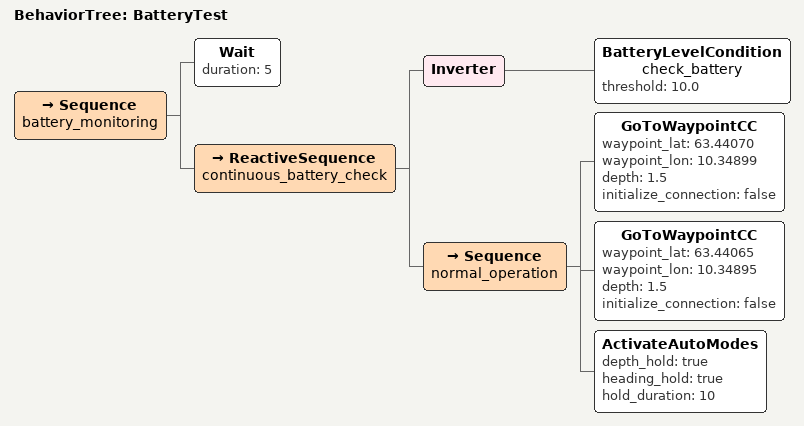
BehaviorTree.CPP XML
<?xml version="1.0" encoding="UTF-8"?>
<root BTCPP_format="4" main_tree_to_execute="BatteryTest">
<BehaviorTree ID="BatteryTest">
  <Sequence name="battery_monitoring">
    <!-- Initial wait for telemetry to start -->
    <Wait duration="5"/>

    <!-- Continuous battery monitoring during mission -->
    <ReactiveSequence name="continuous_battery_check">
      <Inverter>
        <BatteryLevelCondition name="check_battery" threshold="10.0"/>
      </Inverter>

      <!-- This sequence executes when battery is NOT low (above threshold) -->
      <Sequence name="normal_operation">
        <GoToWaypointCC waypoint_lat="63.44070" waypoint_lon="10.34899" depth="1.5" initialize_connection="false"/>
        <GoToWaypointCC waypoint_lat="63.44065" waypoint_lon="10.34895" depth="1.5" initialize_connection="false"/>
        <ActivateAutoModes depth_hold="true" heading_hold="true" hold_duration="10"/>
      </Sequence>
    </ReactiveSequence>
  </Sequence>
</BehaviorTree>

</root>
